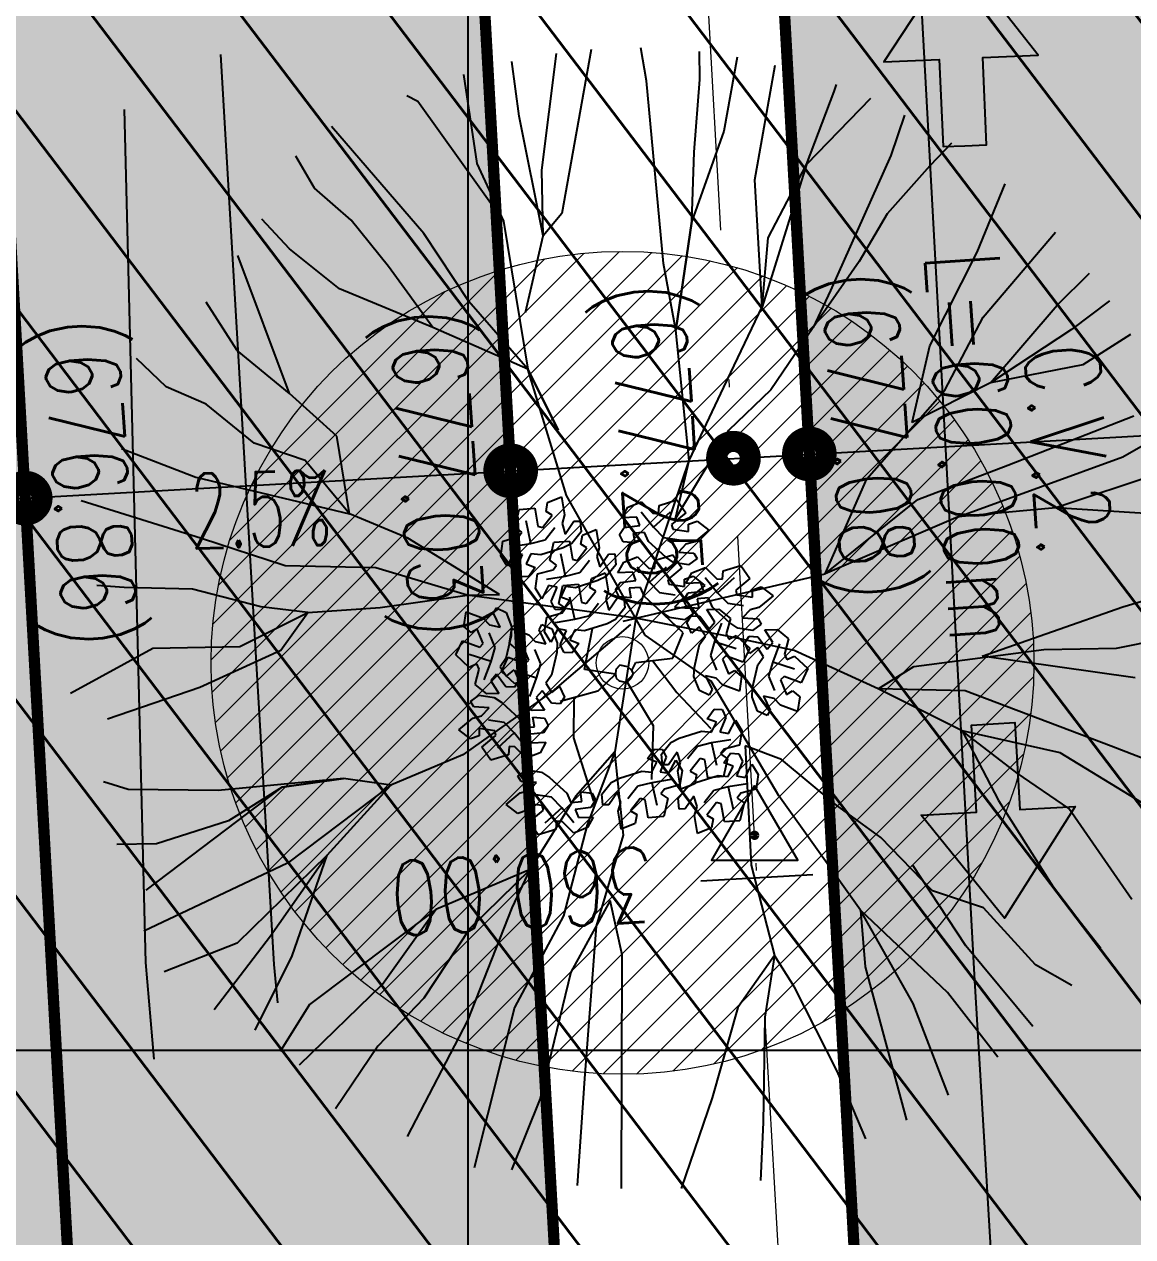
# Model space of a CAD drawing. Extents: x 352140 to 354978, y 6304672 to 6307963.
# Drawn here: x 352294.07 to 352308.89, y 6305697.5 to 6305713.71 of the extents above; entities that cross this region are included whole.
import ezdxf
from ezdxf.enums import TextEntityAlignment as Align

# ---------------------------------------------------------------- set-up
doc = ezdxf.new("R2010")
doc.units = 0
for name, pattern in [('CONTINUOS', [0]), ('DASHDOT', [1, 0.5, -0.25, 0, -0.25]), ('DASHDOTX2', [2, 1, -0.5, 0, -0.5]), ('DASHED', [19.05, 12.7, -6.35])]:
    doc.linetypes.add(name, pattern=pattern)
doc.layers.get('0').update_dxf_attribs({"linetype": 'CONTINUOUS'})
for name, color, linetype in [('00-S2_ALL AREA APORTANTES', 150, 'CONTINUOUS'), ('01_Dem Ext_Transl_niv.anillo', 130, 'CONTINUOUS'), ('02_Geo ext_Acotamiento', 7, 'CONTINUOUS'), ('03_Pav ext_Escurrimiento', 2, 'CONTINUOUS'), ('03_Pav ext_HCV', 34, 'CONTINUOUS'), ('03_Pav ext_Vereda HC', 42, 'CONTINUOUS'), ('03_Pav proy_Solera Tipo A', 1, 'CONTINUOUS'), ('03_S2_Pav ext_Borde vereda', 7, 'CONTINUOUS'), ('03_S3_Pav ext_Cota', 2, 'CONTINUOUS'), ('1-coordenadas', 8, 'CONTINUOUS'), ('3-TALUD', 252, 'DASHED'), ('C-ROAD-STAN', 11, 'CONTINUOUS'), ('Paisajismo', 253, 'CONTINUOUS'), ('Z-PLATANO ORIENTAL', 253, 'CONTINUOUS')]:
    doc.layers.add(name, color=color, linetype=linetype)
doc.layers.add('0_ASD_LINEA OFICIAL', color=253, linetype='DASHDOT', lineweight=20)
doc.layers.add('EJE PROYECTADO', color=7, linetype='DASHDOTX2', lineweight=15)
doc.layers.add('0_ASD_TOPOGRAFIA_ELEMENTOS', color=7, linetype='CONTINUOS', lineweight=5, true_color=0xbdbdbd)
doc.styles.add('JPG_2MM', font='simplex.shx', dxfattribs={"height": 1})
doc.styles.add('ROMANS', font='romans.shx', dxfattribs={"width": 0.75})
doc.linetypes.add('CERCO_LINE', pattern='A,0.5,-0.2,[" X ",Standard,S=0.1,R=0,X=-0.1,Y=-0.05],-0.25', length=0.95)

# ---------------------------------------------------------------- blocks, each defined once
blk = doc.blocks.new('COORDENADAS')
at = {"layer": '1-coordenadas'}
for p, q in [((120, -900.625), (120, -0.625)), ((20, -500.625), (1420, -500.625))]:
    blk.add_line(p, q, dxfattribs=at)
blk = doc.blocks.new('MANZA')
at = {"layer": 'Z-PLATANO ORIENTAL', "color": 9, "linetype": 'Continuous', "true_color": 0xbdbdbd}
for p, q in [((-1.077, 2.148), (-1.058, 2.27)), ((-1.058, 2.27), (-0.874, 2.347)), ((-0.874, 2.347), (-0.83, 2.107)), ((0.013, 2.223), (0.195, 2.299)), ((0.195, 2.299), (0.349, 2.15)), ((0.435, 2.254), (0.668, 2.33)), ((0.668, 2.33), (0.79, 2.159)), ((-1.489, 1.929), (-1.438, 2.169)), ((-1.438, 2.169), (-1.229, 2.189)), ((-1.229, 2.189), (-1.184, 1.949)), ((-0.994, 2.101), (-1.077, 2.148)), ((-0.83, 2.107), (-0.861, 1.989)), ((-0.063, 2.08), (0.013, 2.223)), ((0.193, 2.162), (0.361, 1.963)), ((0.349, 2.15), (0.426, 2.143)), ((0.361, 1.963), (0.584, 2.172)), ((0.426, 2.143), (0.435, 2.254)), ((0.435, 2.254), (0.435, 2.254)), ((0.79, 2.159), (0.604, 2.001)), ((-1.273, 1.719), (-1.343, 2.017)), ((-1.184, 1.949), (-1.121, 1.932)), ((-1.121, 1.932), (-0.994, 2.101)), ((-0.861, 1.989), (-0.817, 1.85)), ((-0.817, 1.85), (-0.703, 2.023)), ((-0.703, 2.023), (-0.621, 2.026)), ((-0.621, 2.026), (-0.605, 1.882)), ((-0.092, 1.855), (-0.029, 1.953)), ((0.136, 2.093), (-0.063, 2.08)), ((-0.029, 1.953), (0.178, 1.982)), ((-0.029, 1.953), (-0.029, 1.953)), ((0.178, 1.982), (0.136, 2.093)), ((0.361, 1.963), (0.5, 1.824)), ((0.604, 2.001), (0.621, 1.938)), ((0.83, 2.007), (0.945, 2.052)), ((0.831, 1.912), (0.83, 2.007)), ((0.945, 2.052), (1.104, 1.931)), ((-1.647, 1.743), (-1.441, 1.802)), ((-1.489, 1.929), (-1.489, 1.929)), ((-1.397, 1.866), (-1.489, 1.929)), ((-1.441, 1.802), (-1.397, 1.866)), ((-1.083, 1.77), (-0.956, 1.938)), ((-0.605, 1.882), (-0.728, 1.725)), ((-0.607, 1.717), (-0.587, 1.838)), ((-0.587, 1.838), (-0.404, 1.916)), ((-0.404, 1.916), (-0.36, 1.676)), ((-0.041, 1.76), (-0.092, 1.855)), ((0.241, 1.89), (0.092, 1.877)), ((0.092, 1.877), (0.115, 1.748)), ((0.298, 1.769), (0.241, 1.89)), ((0.5, 1.824), (0.709, 1.798)), ((0.621, 1.938), (0.831, 1.912)), ((1.104, 1.931), (0.919, 1.773)), ((-1.672, 1.547), (-1.647, 1.743)), ((-1.53, 1.674), (-1.273, 1.719)), ((-1.273, 1.719), (-1.083, 1.77)), ((-0.839, 1.666), (-1.136, 1.568)), ((-1.018, 1.498), (-0.968, 1.738)), ((-0.968, 1.738), (-0.759, 1.757)), ((-0.728, 1.725), (-0.839, 1.666)), ((-0.759, 1.757), (-0.714, 1.518)), ((-0.651, 1.501), (-0.524, 1.669)), ((-0.524, 1.669), (-0.607, 1.717)), ((-0.36, 1.676), (-0.391, 1.558)), ((0.115, 1.748), (-0.041, 1.76)), ((0.532, 1.561), (0.298, 1.769)), ((0.8, 1.741), (0.703, 1.633)), ((0.703, 1.633), (0.909, 1.621)), ((0.919, 1.773), (0.8, 1.741)), ((0.909, 1.621), (0.953, 1.551)), ((-1.587, 1.41), (-1.672, 1.547)), ((-1.498, 1.589), (-1.587, 1.41)), ((-1.381, 1.57), (-1.498, 1.589)), ((-1.46, 1.376), (-1.381, 1.57)), ((-1.27, 1.579), (-1.333, 1.444)), ((-1.136, 1.568), (-1.27, 1.579)), ((-1.018, 1.498), (-1.018, 1.498)), ((-0.926, 1.435), (-1.018, 1.498)), ((-0.803, 1.288), (-0.872, 1.585)), ((-0.714, 1.518), (-0.651, 1.501)), ((-0.613, 1.338), (-0.486, 1.507)), ((-0.391, 1.558), (-0.347, 1.419)), ((-0.347, 1.419), (-0.233, 1.591)), ((-0.233, 1.591), (-0.151, 1.595)), ((-0.151, 1.595), (-0.135, 1.451)), ((-0.104, 1.344), (-0.029, 1.487)), ((-0.029, 1.487), (0.154, 1.563)), ((0.154, 1.563), (0.308, 1.414)), ((0.385, 1.408), (0.394, 1.519)), ((0.394, 1.519), (0.627, 1.594)), ((0.394, 1.519), (0.394, 1.519)), ((0.638, 1.494), (0.532, 1.561)), ((0.627, 1.594), (0.749, 1.424)), ((0.836, 1.466), (0.638, 1.494)), ((0.953, 1.551), (0.836, 1.466)), ((1.305, 1.391), (1.538, 1.467)), ((1.538, 1.467), (1.66, 1.296)), ((-1.46, 1.376), (-1.46, 1.376)), ((-1.406, 1.273), (-1.46, 1.376)), ((-1.333, 1.444), (-1.21, 1.398)), ((-1.21, 1.398), (-1.298, 1.27)), ((-1.202, 1.116), (-1.177, 1.312)), ((-1.177, 1.312), (-0.971, 1.371)), ((-0.971, 1.371), (-0.926, 1.435)), ((-0.803, 1.288), (-0.613, 1.338)), ((-0.457, 1.264), (-0.273, 1.341)), ((-0.273, 1.341), (-0.229, 1.101)), ((-0.135, 1.451), (-0.258, 1.294)), ((0.095, 1.357), (-0.104, 1.344)), ((0.137, 1.246), (0.095, 1.357)), ((0.152, 1.426), (0.32, 1.227)), ((0.308, 1.414), (0.385, 1.408)), ((0.32, 1.227), (0.543, 1.436)), ((0.749, 1.424), (0.563, 1.265)), ((0.789, 1.271), (0.904, 1.316)), ((0.807, 1.217), (0.883, 1.359)), ((0.883, 1.359), (1.065, 1.435)), ((0.904, 1.316), (1.063, 1.195)), ((1.064, 1.299), (1.231, 1.099)), ((1.065, 1.435), (1.219, 1.286)), ((1.231, 1.099), (1.454, 1.308)), ((1.297, 1.28), (1.305, 1.391)), ((1.305, 1.391), (1.305, 1.391)), ((-1.298, 1.27), (-1.406, 1.273)), ((-1.028, 1.158), (-1.117, 0.979)), ((-1.059, 1.242), (-0.803, 1.288)), ((-0.911, 1.139), (-1.028, 1.158)), ((-0.99, 0.945), (-0.911, 1.139)), ((-0.888, 0.923), (-0.837, 1.163)), ((-0.8, 1.148), (-0.863, 1.012)), ((-0.837, 1.163), (-0.628, 1.183)), ((-0.666, 1.136), (-0.8, 1.148)), ((-0.369, 1.235), (-0.666, 1.136)), ((-0.628, 1.183), (-0.584, 0.943)), ((-0.476, 1.142), (-0.457, 1.264)), ((-0.394, 1.095), (-0.476, 1.142)), ((-0.258, 1.294), (-0.369, 1.235)), ((-0.133, 1.119), (-0.07, 1.217)), ((-0.07, 1.217), (0.137, 1.246)), ((-0.07, 1.217), (-0.07, 1.217)), ((0.2, 1.154), (0.051, 1.142)), ((0.051, 1.142), (0.073, 1.012)), ((0.257, 1.033), (0.2, 1.154)), ((0.32, 1.227), (0.458, 1.088)), ((0.563, 1.265), (0.58, 1.202)), ((0.58, 1.202), (0.79, 1.176)), ((0.79, 1.176), (0.789, 1.271)), ((1.006, 1.229), (0.807, 1.217)), ((1.063, 1.195), (0.877, 1.037)), ((1.049, 1.118), (1.006, 1.229)), ((1.219, 1.286), (1.297, 1.28)), ((1.66, 1.296), (1.475, 1.138)), ((1.475, 1.138), (1.492, 1.074)), ((1.701, 1.144), (1.816, 1.188)), ((1.701, 1.049), (1.701, 1.144)), ((1.816, 1.188), (1.975, 1.068)), ((-1.117, 0.979), (-1.202, 1.116)), ((-0.863, 1.012), (-0.74, 0.967)), ((-0.672, 0.713), (-0.742, 1.01)), ((-0.52, 0.926), (-0.394, 1.095)), ((-0.229, 1.101), (-0.261, 0.983)), ((-0.261, 0.983), (-0.216, 0.844)), ((-0.216, 0.844), (-0.102, 1.016)), ((-0.082, 1.024), (-0.133, 1.119)), ((-0.102, 1.016), (-0.02, 1.02)), ((0.073, 1.012), (-0.082, 1.024)), ((-0.02, 1.02), (-0.004, 0.876)), ((0.491, 0.825), (0.257, 1.033)), ((0.458, 1.088), (0.668, 1.062)), ((0.759, 1.005), (0.662, 0.898)), ((0.877, 1.037), (0.759, 1.005)), ((0.779, 0.992), (0.841, 1.09)), ((0.829, 0.897), (0.779, 0.992)), ((0.841, 1.09), (1.049, 1.118)), ((0.841, 1.09), (0.841, 1.09)), ((1.111, 1.027), (0.963, 1.014)), ((0.963, 1.014), (0.985, 0.884)), ((1.168, 0.905), (1.111, 1.027)), ((1.231, 1.099), (1.37, 0.96)), ((1.492, 1.074), (1.701, 1.049)), ((1.975, 1.068), (1.789, 0.91)), ((-1.759, 0.776), (-1.721, 0.849)), ((-1.721, 0.849), (-1.588, 0.791)), ((-0.99, 0.945), (-0.99, 0.945)), ((-0.936, 0.842), (-0.99, 0.945)), ((-0.828, 0.838), (-0.936, 0.842)), ((-0.796, 0.86), (-0.888, 0.923)), ((-0.888, 0.923), (-0.888, 0.923)), ((-0.84, 0.796), (-0.796, 0.86)), ((-0.74, 0.967), (-0.828, 0.838)), ((-0.584, 0.943), (-0.52, 0.926)), ((-0.482, 0.763), (-0.355, 0.932)), ((-0.004, 0.876), (-0.127, 0.719)), ((0.781, 0.557), (0.439, 0.871)), ((0.597, 0.758), (0.491, 0.825)), ((0.662, 0.898), (0.868, 0.885)), ((0.912, 0.815), (0.795, 0.73)), ((0.985, 0.884), (0.829, 0.897)), ((0.868, 0.885), (0.912, 0.815)), ((1.092, 0.874), (1.253, 0.879)), ((1.203, 0.707), (1.092, 0.874)), ((1.402, 0.697), (1.168, 0.905)), ((1.253, 0.879), (1.41, 0.759)), ((1.37, 0.96), (1.58, 0.935)), ((1.671, 0.878), (1.573, 0.77)), ((1.789, 0.91), (1.671, 0.878)), ((-2.15, 0.592), (-2.125, 0.79)), ((-2.125, 0.79), (-1.896, 0.709)), ((-1.896, 0.709), (-1.809, 0.622)), ((-1.667, 0.591), (-1.759, 0.776)), ((-1.588, 0.791), (-1.514, 0.605)), ((-1.071, 0.541), (-1.046, 0.737)), ((-1.046, 0.737), (-0.84, 0.796)), ((-0.929, 0.668), (-0.672, 0.713)), ((-0.672, 0.713), (-0.482, 0.763)), ((-0.238, 0.66), (-0.536, 0.561)), ((-0.127, 0.719), (-0.238, 0.66)), ((0.795, 0.73), (0.597, 0.758)), ((0.826, 0.694), (0.883, 0.786)), ((0.893, 0.554), (0.826, 0.694)), ((0.883, 0.786), (0.999, 0.781)), ((0.999, 0.781), (1.128, 0.615)), ((0.999, 0.781), (0.999, 0.781)), ((1.128, 0.615), (1.203, 0.707)), ((1.292, 0.693), (1.203, 0.448)), ((1.41, 0.759), (1.358, 0.552)), ((1.509, 0.631), (1.402, 0.697)), ((1.573, 0.77), (1.779, 0.758)), ((1.823, 0.688), (1.707, 0.602)), ((1.779, 0.758), (1.823, 0.688)), ((-2.054, 0.515), (-2.15, 0.592)), ((-1.972, 0.563), (-2.054, 0.515)), ((-1.889, 0.369), (-1.972, 0.563)), ((-1.73, 0.32), (-1.813, 0.515)), ((-1.809, 0.622), (-1.667, 0.591)), ((-1.537, 0.381), (-1.512, 0.579)), ((-1.514, 0.605), (-1.518, 0.48)), ((-1.512, 0.579), (-1.283, 0.497)), ((-1.283, 0.497), (-1.196, 0.41)), ((-1.146, 0.564), (-1.108, 0.637)), ((-1.054, 0.38), (-1.146, 0.564)), ((-1.108, 0.637), (-0.976, 0.579)), ((-0.986, 0.404), (-1.071, 0.541)), ((-0.897, 0.583), (-0.986, 0.404)), ((-0.976, 0.579), (-0.901, 0.394)), ((-0.78, 0.564), (-0.897, 0.583)), ((-0.859, 0.37), (-0.78, 0.564)), ((-0.669, 0.573), (-0.733, 0.438)), ((-0.536, 0.561), (-0.669, 0.573)), ((-0.528, 0.045), (-0.43, 0.596)), ((0.647, 0.216), (0.781, 0.557)), ((0.994, 0.638), (0.893, 0.554)), ((1.08, 0.515), (0.994, 0.638)), ((1.003, 0.405), (1.08, 0.515)), ((1.358, 0.552), (1.392, 0.481)), ((1.392, 0.481), (1.492, 0.53)), ((1.492, 0.53), (1.674, 0.366)), ((1.492, 0.53), (1.492, 0.53)), ((1.707, 0.602), (1.509, 0.631)), ((1.608, 0.433), (1.665, 0.524)), ((1.665, 0.524), (1.781, 0.519)), ((1.781, 0.519), (1.909, 0.354)), ((1.781, 0.519), (1.781, 0.519)), ((1.873, 0.612), (2.035, 0.618)), ((1.984, 0.446), (1.873, 0.612)), ((2.035, 0.618), (2.192, 0.498)), ((2.192, 0.498), (2.14, 0.29)), ((-2.253, 0.213), (-2.166, 0.404)), ((-2.166, 0.404), (-1.936, 0.322)), ((-1.936, 0.322), (-1.889, 0.369)), ((-1.518, 0.48), (-1.582, 0.173)), ((-1.442, 0.303), (-1.537, 0.381)), ((-1.359, 0.351), (-1.442, 0.303)), ((-1.277, 0.157), (-1.359, 0.351)), ((-1.196, 0.41), (-1.054, 0.38)), ((-0.901, 0.394), (-0.905, 0.268)), ((-0.805, 0.267), (-0.859, 0.37)), ((-0.859, 0.37), (-0.859, 0.37)), ((-0.733, 0.438), (-0.609, 0.392)), ((-0.609, 0.392), (-0.698, 0.264)), ((0.94, 0.099), (1.003, 0.405)), ((1.203, 0.448), (1.151, 0.258)), ((1.203, 0.448), (1.495, 0.359)), ((1.674, 0.366), (1.587, 0.175)), ((1.674, 0.292), (1.608, 0.433)), ((1.776, 0.376), (1.674, 0.292)), ((1.861, 0.253), (1.776, 0.376)), ((1.909, 0.354), (1.984, 0.446)), ((2.073, 0.431), (1.984, 0.186)), ((-2.071, 0.049), (-2.253, 0.213)), ((-1.781, 0.131), (-2.074, 0.219)), ((-1.781, 0.131), (-1.73, 0.32)), ((-1.582, 0.173), (-1.658, 0.063)), ((-1.64, 0.001), (-1.553, 0.192)), ((-1.553, 0.192), (-1.323, 0.111)), ((-1.117, 0.109), (-1.2, 0.303)), ((-0.905, 0.268), (-0.969, -0.038)), ((-0.698, 0.264), (-0.805, 0.267)), ((0.157, 0.15), (0.647, 0.216)), ((0.375, 0.179), (0.708, -0.243)), ((1.151, 0.258), (1.234, 0.064)), ((1.357, 0.256), (1.311, 0.21)), ((1.311, 0.21), (1.394, 0.016)), ((1.587, 0.175), (1.357, 0.256)), ((1.784, 0.144), (1.861, 0.253)), ((1.984, 0.186), (1.933, -0.004)), ((1.984, 0.186), (2.276, 0.098)), ((2.14, 0.29), (2.173, 0.22)), ((2.173, 0.22), (2.273, 0.268)), ((2.273, 0.268), (2.456, 0.104)), ((2.273, 0.268), (2.273, 0.268)), ((-1.97, 0.097), (-2.071, 0.049)), ((-2.071, 0.049), (-2.071, 0.049)), ((-1.989, -0.181), (-1.937, 0.027)), ((-1.937, 0.027), (-1.97, 0.097)), ((-1.87, -0.114), (-1.781, 0.131)), ((-1.658, 0.063), (-1.573, -0.059)), ((-1.458, -0.163), (-1.64, 0.001)), ((-1.573, -0.059), (-1.472, 0.025)), ((-1.472, 0.025), (-1.405, -0.116)), ((-1.168, -0.081), (-1.461, 0.007)), ((-1.323, 0.111), (-1.277, 0.157)), ((-1.168, -0.081), (-1.117, 0.109)), ((-0.116, -0.012), (-0.528, 0.045)), ((-0.111, 0.052), (-0.116, -0.012)), ((-0.057, 0.111), (-0.111, 0.052)), ((0.047, 0.091), (-0.057, 0.111)), ((0.105, 0.041), (0.047, 0.091)), ((0.091, -0.064), (0.127, 0.003)), ((0.105, 0.04), (0.157, 0.15)), ((0.127, 0.003), (0.105, 0.041)), ((0.935, -0.027), (0.94, 0.099)), ((1.394, 0.016), (1.476, 0.063)), ((1.476, 0.063), (1.572, -0.014)), ((1.721, -0.163), (1.784, 0.144)), ((2.456, 0.104), (2.369, -0.087)), ((-1.706, -0.037), (-1.781, -0.129)), ((-1.781, -0.129), (-1.671, -0.295)), ((-1.578, -0.203), (-1.706, -0.037)), ((-1.405, -0.116), (-1.462, -0.208)), ((-1.357, -0.115), (-1.458, -0.163)), ((-1.324, -0.185), (-1.357, -0.115)), ((-1.257, -0.326), (-1.168, -0.081)), ((-0.969, -0.038), (-1.045, -0.148)), ((-1.045, -0.148), (-0.96, -0.271)), ((-0.116, -0.012), (-0.345, -0.243)), ((-0.116, -0.012), (-0.105, -0.066)), ((-0.105, -0.066), (-0.065, -0.099)), ((-0.065, -0.099), (0.019, -0.115)), ((0.019, -0.115), (0.044, -0.117)), ((0.044, -0.117), (0.091, -0.064)), ((0.044, -0.117), (0.402, -0.689)), ((1.01, -0.212), (0.935, -0.027)), ((1.088, -0.013), (1.18, -0.197)), ((1.23, -0.043), (1.088, -0.013)), ((1.317, -0.13), (1.23, -0.043)), ((1.547, -0.212), (1.317, -0.13)), ((1.572, -0.014), (1.547, -0.212)), ((1.933, -0.004), (2.015, -0.198)), ((2.139, -0.006), (2.092, -0.052)), ((2.092, -0.052), (2.175, -0.246)), ((2.369, -0.087), (2.139, -0.006)), ((-2.047, -0.407), (-1.931, -0.321)), ((-1.832, -0.301), (-1.989, -0.181)), ((-1.931, -0.321), (-1.733, -0.35)), ((-1.671, -0.295), (-1.832, -0.301)), ((-1.578, -0.203), (-1.578, -0.203)), ((-1.462, -0.208), (-1.578, -0.203)), ((-1.458, -0.163), (-1.458, -0.163)), ((-1.376, -0.393), (-1.324, -0.185)), ((-1.093, -0.249), (-1.168, -0.341)), ((-0.965, -0.414), (-1.093, -0.249)), ((-0.96, -0.271), (-0.859, -0.187)), ((-0.859, -0.187), (-0.792, -0.328)), ((-0.345, -0.243), (-0.847, -0.388)), ((0.708, -0.243), (1.173, -0.715)), ((1.142, -0.271), (1.01, -0.212)), ((1.18, -0.197), (1.142, -0.271)), ((1.717, -0.289), (1.721, -0.163)), ((1.791, -0.474), (1.717, -0.289)), ((1.87, -0.275), (1.962, -0.459)), ((2.012, -0.305), (1.87, -0.275)), ((2.098, -0.392), (2.012, -0.305)), ((2.175, -0.246), (2.257, -0.198)), ((2.257, -0.198), (2.353, -0.276)), ((2.353, -0.276), (2.328, -0.473)), ((-2.003, -0.477), (-2.047, -0.407)), ((-1.797, -0.489), (-2.003, -0.477)), ((-1.733, -0.35), (-1.626, -0.416)), ((-1.626, -0.416), (-1.392, -0.624)), ((-1.219, -0.513), (-1.376, -0.393)), ((-1.168, -0.341), (-1.058, -0.507)), ((-0.965, -0.414), (-0.965, -0.414)), ((-0.849, -0.419), (-0.965, -0.414)), ((-0.792, -0.328), (-0.849, -0.419)), ((-0.666, -0.336), (-0.663, -0.873)), ((1.121, -0.587), (1.21, -0.459)), ((1.21, -0.459), (1.318, -0.463)), ((1.318, -0.463), (1.371, -0.566)), ((1.923, -0.532), (1.791, -0.474)), ((1.962, -0.459), (1.923, -0.532)), ((2.328, -0.473), (2.098, -0.392)), ((-2.199, -0.787), (-2.013, -0.628)), ((-2.013, -0.628), (-1.895, -0.597)), ((-1.895, -0.597), (-1.797, -0.489)), ((-1.392, -0.624), (-1.335, -0.745)), ((-1.058, -0.507), (-1.219, -0.513)), ((-1.209, -0.603), (-1.053, -0.616)), ((-1.187, -0.733), (-1.209, -0.603)), ((-1.053, -0.616), (-1.003, -0.711)), ((1.245, -0.633), (1.121, -0.587)), ((1.181, -0.768), (1.245, -0.633)), ((1.371, -0.566), (1.292, -0.76)), ((1.371, -0.566), (1.371, -0.566)), ((1.409, -0.779), (1.498, -0.6)), ((1.498, -0.6), (1.584, -0.737)), ((-2.04, -0.907), (-2.199, -0.787)), ((-1.925, -0.768), (-1.925, -0.863)), ((-1.716, -0.793), (-1.925, -0.768)), ((-1.594, -0.679), (-1.804, -0.654)), ((-1.699, -0.856), (-1.716, -0.793)), ((-1.455, -0.818), (-1.594, -0.679)), ((-1.335, -0.745), (-1.187, -0.733)), ((-1.065, -0.809), (-1.273, -0.837)), ((-1.003, -0.711), (-1.065, -0.809)), ((-1.065, -0.809), (-1.065, -0.809)), ((0.402, -0.689), (0.39, -1.41)), ((0.751, -0.855), (1.048, -0.757)), ((1.048, -0.757), (1.181, -0.768)), ((1.292, -0.76), (1.409, -0.779)), ((1.584, -0.737), (1.558, -0.932)), ((-1.925, -0.863), (-2.04, -0.907)), ((-1.884, -1.015), (-1.699, -0.856)), ((-1.455, -0.818), (-1.678, -1.027)), ((-1.288, -1.018), (-1.455, -0.818)), ((-1.273, -0.837), (-1.23, -0.948)), ((-1.23, -0.948), (-1.031, -0.936)), ((-1.031, -0.936), (-1.107, -1.078)), ((-0.663, -0.873), (-0.381, -1.712)), ((0.516, -1.071), (0.64, -0.914)), ((0.64, -0.914), (0.751, -0.855)), ((0.995, -0.959), (0.868, -1.128)), ((1.185, -0.908), (0.995, -0.959)), ((1.441, -0.863), (1.185, -0.908)), ((1.185, -0.908), (1.254, -1.206)), ((1.558, -0.932), (1.352, -0.991)), ((-1.762, -1.186), (-1.884, -1.015)), ((-1.529, -1.11), (-1.762, -1.186)), ((-1.521, -0.999), (-1.529, -1.11)), ((-1.529, -1.11), (-1.529, -1.11)), ((-1.443, -1.005), (-1.521, -0.999)), ((-1.289, -1.154), (-1.443, -1.005)), ((-1.107, -1.078), (-1.289, -1.154)), ((0.332, -1.133), (0.421, -1.005)), ((0.456, -1.179), (0.332, -1.133)), ((0.421, -1.005), (0.529, -1.009)), ((0.582, -1.112), (0.503, -1.306)), ((0.532, -1.215), (0.516, -1.071)), ((0.529, -1.009), (0.582, -1.112)), ((0.582, -1.112), (0.582, -1.112)), ((0.728, -1.04), (0.615, -1.212)), ((0.773, -1.178), (0.728, -1.04)), ((1.033, -1.121), (0.906, -1.29)), ((1.096, -1.138), (1.033, -1.121)), ((1.352, -0.991), (1.308, -1.055)), ((1.308, -1.055), (1.4, -1.118)), ((1.4, -1.118), (1.349, -1.358)), ((1.353, -1.173), (1.441, -1.044)), ((1.4, -1.118), (1.4, -1.118)), ((1.441, -1.044), (1.549, -1.048)), ((1.549, -1.048), (1.603, -1.151)), ((0.392, -1.314), (0.456, -1.179)), ((0.615, -1.212), (0.532, -1.215)), ((0.62, -1.325), (0.709, -1.146)), ((0.709, -1.146), (0.795, -1.283)), ((0.741, -1.296), (0.773, -1.178)), ((0.785, -1.536), (0.741, -1.296)), ((0.795, -1.283), (0.769, -1.478)), ((0.906, -1.29), (0.988, -1.337)), ((1.14, -1.378), (1.096, -1.138)), ((1.476, -1.218), (1.353, -1.173)), ((1.413, -1.354), (1.476, -1.218)), ((1.603, -1.151), (1.524, -1.345)), ((1.603, -1.151), (1.603, -1.151)), ((1.641, -1.364), (1.729, -1.185)), ((1.729, -1.185), (1.815, -1.322)), ((-1.397, -1.396), (-1.281, -1.31)), ((-1.353, -1.466), (-1.397, -1.396)), ((-1.281, -1.31), (-1.083, -1.339)), ((-1.083, -1.339), (-0.976, -1.405)), ((-0.976, -1.405), (-0.742, -1.613)), ((-0.149, -1.46), (-0.038, -1.401)), ((-0.038, -1.401), (0.259, -1.303)), ((0.395, -1.454), (0.206, -1.505)), ((0.259, -1.303), (0.392, -1.314)), ((0.652, -1.409), (0.395, -1.454)), ((0.395, -1.454), (0.465, -1.752)), ((0.503, -1.306), (0.62, -1.325)), ((0.871, -1.5), (0.982, -1.441)), ((0.988, -1.337), (0.969, -1.459)), ((0.982, -1.441), (1.279, -1.342)), ((1.349, -1.358), (1.14, -1.378)), ((1.279, -1.342), (1.413, -1.354)), ((1.672, -1.448), (1.416, -1.494)), ((1.524, -1.345), (1.641, -1.364)), ((1.815, -1.322), (1.79, -1.518)), ((-1.549, -1.776), (-1.363, -1.618)), ((-1.363, -1.618), (-1.245, -1.586)), ((-1.147, -1.478), (-1.353, -1.466)), ((-1.245, -1.586), (-1.147, -1.478)), ((-0.742, -1.613), (-0.685, -1.735)), ((-0.559, -1.592), (-0.403, -1.605)), ((-0.537, -1.722), (-0.559, -1.592)), ((-0.403, -1.605), (-0.353, -1.7)), ((-0.273, -1.618), (-0.149, -1.46)), ((-0.257, -1.761), (-0.273, -1.618)), ((-0.061, -1.586), (-0.174, -1.758)), ((-0.016, -1.724), (-0.061, -1.586)), ((0.206, -1.505), (0.079, -1.674)), ((0.563, -1.537), (0.519, -1.601)), ((0.519, -1.601), (0.611, -1.664)), ((0.769, -1.478), (0.563, -1.537)), ((0.748, -1.657), (0.871, -1.5)), ((0.969, -1.459), (0.785, -1.536)), ((1.226, -1.544), (1.099, -1.713)), ((1.416, -1.494), (1.226, -1.544)), ((1.416, -1.494), (1.485, -1.791)), ((1.584, -1.577), (1.539, -1.641)), ((1.79, -1.518), (1.584, -1.577)), ((-1.39, -1.896), (-1.549, -1.776)), ((-1.275, -1.757), (-1.275, -1.852)), ((-1.066, -1.782), (-1.275, -1.757)), ((-0.944, -1.668), (-1.153, -1.643)), ((-1.049, -1.846), (-1.066, -1.782)), ((-0.805, -1.807), (-0.944, -1.668)), ((-0.685, -1.735), (-0.537, -1.722)), ((-0.353, -1.7), (-0.415, -1.798)), ((-0.174, -1.758), (-0.257, -1.761)), ((-0.048, -1.842), (-0.016, -1.724)), ((0.243, -1.667), (0.117, -1.836)), ((0.307, -1.684), (0.243, -1.667)), ((0.351, -1.924), (0.307, -1.684)), ((0.611, -1.664), (0.56, -1.904)), ((0.611, -1.664), (0.611, -1.664)), ((0.763, -1.8), (0.748, -1.657)), ((0.96, -1.625), (0.846, -1.797)), ((1.004, -1.764), (0.96, -1.625)), ((0.973, -1.882), (1.004, -1.764)), ((1.264, -1.707), (1.137, -1.875)), ((1.327, -1.724), (1.264, -1.707)), ((1.372, -1.963), (1.327, -1.724)), ((1.539, -1.641), (1.631, -1.704)), ((1.631, -1.704), (1.58, -1.943)), ((1.631, -1.704), (1.631, -1.704)), ((-1.275, -1.852), (-1.39, -1.896)), ((-1.234, -2.004), (-1.049, -1.846)), ((-0.805, -1.807), (-1.028, -2.016)), ((-0.638, -2.007), (-0.805, -1.807)), ((-0.415, -1.798), (-0.623, -1.827)), ((-0.623, -1.827), (-0.58, -1.937)), ((-0.58, -1.937), (-0.381, -1.925)), ((-0.381, -1.925), (-0.457, -2.067)), ((-0.415, -1.798), (-0.415, -1.798)), ((-0.004, -2.082), (-0.048, -1.842)), ((0.117, -1.836), (0.199, -1.883)), ((0.199, -1.883), (0.18, -2.005)), ((0.56, -1.904), (0.351, -1.924)), ((0.846, -1.797), (0.763, -1.8)), ((1.017, -2.122), (0.973, -1.882)), ((1.137, -1.875), (1.22, -1.923)), ((1.22, -1.923), (1.2, -2.044)), ((1.58, -1.943), (1.372, -1.963)), ((-1.112, -2.175), (-1.234, -2.004)), ((-0.879, -2.099), (-1.112, -2.175)), ((-0.871, -1.988), (-0.879, -2.099)), ((-0.879, -2.099), (-0.879, -2.099)), ((-0.793, -1.994), (-0.871, -1.988)), ((-0.639, -2.143), (-0.793, -1.994)), ((-0.457, -2.067), (-0.639, -2.143)), ((0.18, -2.005), (-0.004, -2.082)), ((1.2, -2.044), (1.017, -2.122))]:
    blk.add_line(p, q, dxfattribs=at)
blk = doc.blocks.new('AeccTickTriangle')
at = {"color": 0, "linetype": 'ByBlock', "lineweight": -2}
blk.add_lwpolyline([(0, 0.667), (-0.577, -0.333), (0.577, -0.333)], close=True, dxfattribs=at)
at = {"color": 0, "linetype": 'ByBlock', "lineweight": -2, "const_width": 0.0625}
blk.add_lwpolyline([(-0.031, 0, 1), (0.031, 0, 1)], format="xyb", close=True, dxfattribs=at)
blk = doc.blocks.new('*U962')
at = {"layer": 'EJE PROYECTADO', "color": 7, "linetype": 'DASHDOTX2', "lineweight": 15, "ltscale": 4}
for p, q in [((352303.831, 6305702.871), (352301.208, 6305749.732)), ((352304.668, 6305688.323), (352303.831, 6305702.871))]:
    blk.add_line(p, q, dxfattribs=at)
at = {"layer": 'C-ROAD-STAN', "color": 11, "linetype": 'Continuous', "lineweight": -3}
blk.add_blockref('AeccTickTriangle', (352303.831, 6305702.871), dxfattribs=at)
blk = doc.blocks.new('sta_tic')
blk.add_line((0, -1.5), (0, 1.5))
blk = doc.blocks.new('A$C27410629')
at = {"layer": '0_ASD_LINEA OFICIAL', "ltscale": 8, "const_width": 0.5}
blk.add_lwpolyline([(111.349, 941.81), (111.349, 941.81), (187.318, 947.004), (258.378, 982.07), (250.62, 989.479)], dxfattribs=at)
blk = doc.blocks.new('1.0 - LO RECABARREN LOTEO PARQUE - VEGETACION EXISTENTE ETAPA MUNICIPAL__2024')
at = {"layer": 'Paisajismo'}
for p, q in [((352302.387, 6305712.955), (352302.312, 6305713.396)), ((352300.987, 6305711.761), (352301.184, 6305713.322)), ((352301.648, 6305713.373), (352301.253, 6305711.182)), ((352303.1, 6305712.973), (352303.093, 6305713.348)), ((352303.6, 6305713.274), (352303.421, 6305712.282)), ((352300.682, 6305712.485), (352300.584, 6305713.214)), ((352303.834, 6305711.632), (352304.104, 6305713.165)), ((352299.938, 6305713.04), (352300.119, 6305711.851)), ((352302.615, 6305710.515), (352302.387, 6305712.955)), ((352303.022, 6305712.003), (352303.1, 6305712.973)), ((352304.895, 6305712.813), (352304.925, 6305712.908)), ((352299.329, 6305712.679), (352299.182, 6305712.755)), ((352304.526, 6305711.837), (352304.895, 6305712.813)), ((352300.473, 6305711.082), (352299.329, 6305712.679)), ((352305.382, 6305712.72), (352304.526, 6305711.837)), ((352301.004, 6305710.886), (352300.682, 6305712.485)), ((352305.835, 6305712.496), (352305.651, 6305711.959)), ((352299.41, 6305710.917), (352298.173, 6305712.347)), ((352303.421, 6305712.282), (352302.991, 6305711.081)), ((352306.463, 6305712.121), (352306.173, 6305711.82)), ((352297.946, 6305711.519), (352297.696, 6305711.95)), ((352302.991, 6305711.081), (352303.022, 6305712.003)), ((352305.651, 6305711.959), (352304.847, 6305710.155)), ((352300.119, 6305711.851), (352300.473, 6305711.082)), ((352304.526, 6305711.837), (352303.933, 6305709.936)), ((352304.012, 6305710.858), (352304.526, 6305711.837)), ((352306.173, 6305711.82), (352305.604, 6305711.179)), ((352301.004, 6305710.886), (352300.987, 6305711.761)), ((352303.933, 6305709.936), (352303.834, 6305711.632)), ((352298.439, 6305711.092), (352297.946, 6305711.519)), ((352306.806, 6305710.667), (352307.181, 6305711.579)), ((352301.253, 6305711.182), (352301.004, 6305710.886)), ((352305.604, 6305711.179), (352305.229, 6305710.542)), ((352297.615, 6305710.712), (352297.243, 6305711.107)), ((352298.935, 6305710.472), (352298.439, 6305711.092)), ((352300.473, 6305711.082), (352300.801, 6305709.102)), ((352302.776, 6305709.623), (352302.991, 6305711.081)), ((352302.991, 6305711.081), (352302.776, 6305709.623)), ((352300.009, 6305710.007), (352299.41, 6305710.917)), ((352300.768, 6305709.859), (352301.004, 6305710.886)), ((352303.933, 6305709.936), (352304.012, 6305710.858)), ((352306.889, 6305709.798), (352307.854, 6305710.932)), ((352298.282, 6305710.177), (352297.615, 6305710.712)), ((352306.174, 6305709.414), (352306.806, 6305710.667)), ((352297.615, 6305708.778), (352296.921, 6305710.619)), ((352299.531, 6305709.659), (352298.935, 6305710.472)), ((352302.776, 6305709.623), (352302.615, 6305710.515)), ((352305.229, 6305710.542), (352304.616, 6305709.658)), ((352307.877, 6305709.957), (352308.309, 6305710.387)), ((352299.531, 6305709.659), (352298.282, 6305710.177)), ((352304.847, 6305710.155), (352304.616, 6305709.658)), ((352296.912, 6305709.349), (352296.498, 6305709.998)), ((352300.801, 6305709.102), (352300.009, 6305710.007)), ((352308.576, 6305710.014), (352308.066, 6305709.632)), ((352303.42, 6305708.86), (352303.933, 6305709.936)), ((352306.985, 6305708.918), (352307.877, 6305709.957)), ((352300.801, 6305709.102), (352299.531, 6305709.659)), ((352304.616, 6305709.658), (352304.05, 6305708.824)), ((352306.375, 6305708.819), (352306.889, 6305709.798)), ((352302.954, 6305707.882), (352302.776, 6305709.623)), ((352308.066, 6305709.632), (352306.985, 6305708.918)), ((352308.856, 6305709.563), (352308.221, 6305709.161)), ((352297.615, 6305708.778), (352296.912, 6305709.349)), ((352305.938, 6305708.388), (352306.174, 6305709.414)), ((352295.962, 6305708.865), (352295.568, 6305709.245)), ((352301.203, 6305708.285), (352300.801, 6305709.102)), ((352300.801, 6305709.102), (352301.203, 6305708.285)), ((352301.317, 6305707.415), (352300.801, 6305709.102)), ((352308.221, 6305709.161), (352306.985, 6305708.918)), ((352296.499, 6305708.633), (352295.962, 6305708.865)), ((352302.954, 6305707.882), (352303.42, 6305708.86)), ((352306.985, 6305708.918), (352305.938, 6305708.388)), ((352298.246, 6305708.206), (352297.615, 6305708.778)), ((352304.05, 6305708.824), (352303.48, 6305708.28)), ((352305.332, 6305707.636), (352306.375, 6305708.819)), ((352297.139, 6305708.112), (352296.499, 6305708.633)), ((352307.217, 6305707.817), (352308.9, 6305708.479)), ((352298.416, 6305707.167), (352298.246, 6305708.206)), ((352303.48, 6305708.28), (352302.775, 6305707.104)), ((352308.755, 6305707.93), (352309.428, 6305708.316)), ((352295.368, 6305708.042), (352296.36, 6305707.659)), ((352297.821, 6305707.882), (352297.139, 6305708.112)), ((352298.416, 6305707.167), (352297.821, 6305707.882)), ((352302.241, 6305705.772), (352302.954, 6305707.882)), ((352302.775, 6305707.104), (352302.954, 6305707.882)), ((352306.552, 6305707.126), (352308.755, 6305707.93)), ((352306.015, 6305707.359), (352307.217, 6305707.817)), ((352309.253, 6305707.71), (352307.858, 6305707.248)), ((352296.36, 6305707.659), (352298.416, 6305707.167)), ((352304.775, 6305706.366), (352305.332, 6305707.636)), ((352302.369, 6305705.545), (352301.317, 6305707.415)), ((352296.437, 6305706.838), (352294.829, 6305707.341)), ((352304.775, 6305706.366), (352306.015, 6305707.359)), ((352307.858, 6305707.248), (352306.552, 6305707.126)), ((352307.858, 6305707.248), (352306.552, 6305707.126)), ((352309.743, 6305707.128), (352307.858, 6305707.248)), ((352298.416, 6305707.167), (352298.416, 6305707.167)), ((352299.197, 6305706.842), (352298.416, 6305707.167)), ((352306.552, 6305707.126), (352304.775, 6305706.366)), ((352297.557, 6305706.472), (352296.437, 6305706.838)), ((352300.422, 6305706.09), (352299.197, 6305706.842)), ((352298.768, 6305706.446), (352297.557, 6305706.472)), ((352299.986, 6305706.082), (352298.768, 6305706.446)), ((352302.075, 6305705.733), (352304.775, 6305706.366)), ((352308.756, 6305705.923), (352309.85, 6305706.251)), ((352295.403, 6305706.182), (352295.038, 6305706.211)), ((352296.315, 6305706.162), (352295.403, 6305706.182)), ((352297.231, 6305705.924), (352296.315, 6305706.162)), ((352299.986, 6305706.082), (352300.422, 6305706.09)), ((352298.827, 6305705.914), (352299.986, 6305706.082)), ((352302.241, 6305705.772), (352299.986, 6305706.082)), ((352296.948, 6305705.394), (352297.86, 6305705.848)), ((352297.86, 6305705.848), (352297.231, 6305705.924)), ((352297.498, 6305705.345), (352297.86, 6305705.848)), ((352297.86, 6305705.848), (352298.827, 6305705.914)), ((352302.241, 6305705.772), (352301.963, 6305703.987)), ((352303.532, 6305705.519), (352302.241, 6305705.772)), ((352306.872, 6305705.267), (352308.756, 6305705.923)), ((352302.173, 6305705.687), (352301.124, 6305704.795)), ((352303.252, 6305704.932), (352302.369, 6305705.545)), ((352304.358, 6305705.34), (352303.532, 6305705.519)), ((352308.668, 6305705.373), (352309.729, 6305705.587)), ((352294.684, 6305704.77), (352295.786, 6305705.372)), ((352295.786, 6305705.372), (352296.948, 6305705.394)), ((352296.413, 6305704.85), (352297.498, 6305705.345)), ((352305.482, 6305704.829), (352304.358, 6305705.34)), ((352305.96, 6305705.128), (352307.7, 6305705.355)), ((352307.7, 6305705.355), (352308.668, 6305705.373)), ((352305.482, 6305704.829), (352305.96, 6305705.128)), ((352308.92, 6305704.977), (352306.872, 6305705.267)), ((352295.181, 6305704.426), (352296.413, 6305704.85)), ((352301.124, 6305704.795), (352299.929, 6305703.948)), ((352304.153, 6305703.398), (352303.252, 6305704.932)), ((352306.606, 6305704.268), (352305.482, 6305704.829)), ((352306.645, 6305704.802), (352305.482, 6305704.829)), ((352308.596, 6305704.064), (352306.645, 6305704.802)), ((352307.918, 6305703.973), (352306.606, 6305704.268)), ((352306.606, 6305704.268), (352307.091, 6305703.337)), ((352307.343, 6305703.701), (352306.606, 6305704.268)), ((352301.963, 6305703.987), (352301.441, 6305703.395)), ((352301.963, 6305703.987), (352301.594, 6305703.011)), ((352301.963, 6305703.987), (352301.963, 6305703.987)), ((352302.08, 6305702.874), (352301.963, 6305703.987)), ((352303.704, 6305704.068), (352303.783, 6305702.47)), ((352304.192, 6305703.884), (352303.704, 6305704.068)), ((352309.572, 6305703.681), (352308.596, 6305704.064)), ((352299.929, 6305703.948), (352298.969, 6305703.543)), ((352304.93, 6305703.268), (352304.192, 6305703.884)), ((352309.375, 6305703.083), (352307.918, 6305703.973)), ((352308.03, 6305703.229), (352307.343, 6305703.701)), ((352295.454, 6305703.482), (352295.124, 6305703.585)), ((352295.698, 6305702.136), (352297.516, 6305703.515)), ((352298.337, 6305703.628), (352296.658, 6305703.468)), ((352297.516, 6305703.515), (352296.798, 6305703.066)), ((352297.516, 6305703.515), (352298.337, 6305703.628)), ((352298.337, 6305703.628), (352297.516, 6305703.515)), ((352298.969, 6305703.543), (352297.584, 6305702.499)), ((352298.115, 6305702.606), (352298.969, 6305703.543)), ((352298.969, 6305703.543), (352298.337, 6305703.628)), ((352296.658, 6305703.468), (352295.454, 6305703.482)), ((352301.441, 6305703.395), (352300.83, 6305702.415)), ((352305.247, 6305701.868), (352304.153, 6305703.398)), ((352307.091, 6305703.337), (352307.843, 6305702.147)), ((352305.519, 6305702.842), (352304.93, 6305703.268)), ((352308.874, 6305702.014), (352308.03, 6305703.229)), ((352296.798, 6305703.066), (352295.836, 6305702.757)), ((352301.594, 6305703.011), (352301.278, 6305701.793)), ((352301.716, 6305701.656), (352302.08, 6305702.874)), ((352295.836, 6305702.757), (352295.303, 6305702.747)), ((352306.211, 6305702.129), (352305.519, 6305702.842)), ((352298.115, 6305702.606), (352296.915, 6305701.429)), ((352297.36, 6305701.525), (352298.115, 6305702.606)), ((352297.648, 6305701.261), (352298.115, 6305702.606)), ((352297.584, 6305702.499), (352295.664, 6305701.59)), ((352300.83, 6305702.415), (352299.569, 6305701.881)), ((352300.83, 6305702.415), (352300.022, 6305701.624)), ((352300.59, 6305701.9), (352300.83, 6305702.415)), ((352303.783, 6305702.47), (352304.096, 6305701.265)), ((352306.653, 6305701.394), (352305.94, 6305702.476)), ((352306.893, 6305701.899), (352306.211, 6305702.129)), ((352307.843, 6305702.147), (352308.461, 6305701.364)), ((352299.569, 6305701.881), (352297.879, 6305700.608)), ((352298.858, 6305700.882), (352299.569, 6305701.881)), ((352299.998, 6305700.393), (352300.59, 6305701.9)), ((352301.901, 6305701.998), (352301.372, 6305701.039)), ((352302.06, 6305701.271), (352301.901, 6305701.998)), ((352307.586, 6305701.137), (352306.893, 6305701.899)), ((352301.278, 6305701.793), (352300.623, 6305700.569)), ((352306.41, 6305700.769), (352305.247, 6305701.868)), ((352305.247, 6305701.868), (352305.309, 6305701.114)), ((352305.949, 6305700.621), (352305.247, 6305701.868)), ((352300.022, 6305701.624), (352299.41, 6305700.692)), ((352301.561, 6305699.618), (352301.716, 6305701.656)), ((352296.915, 6305701.429), (352295.938, 6305701.046)), ((352296.604, 6305700.542), (352297.36, 6305701.525)), ((352307.549, 6305700.316), (352306.653, 6305701.394)), ((352297.156, 6305700.266), (352297.648, 6305701.261)), ((352302.051, 6305698.151), (352302.06, 6305701.271)), ((352304.096, 6305701.265), (352303.605, 6305700.57)), ((352304.096, 6305701.265), (352303.967, 6305700.439)), ((352304.366, 6305700.84), (352304.096, 6305701.265)), ((352305.309, 6305701.114), (352305.863, 6305699.064)), ((352308.073, 6305700.862), (352307.586, 6305701.137)), ((352301.372, 6305701.039), (352300.966, 6305699.353)), ((352297.748, 6305699.803), (352298.858, 6305700.882)), ((352304.934, 6305699.72), (352304.366, 6305700.84)), ((352307.083, 6305699.906), (352306.41, 6305700.769)), ((352297.879, 6305700.608), (352297.49, 6305699.981)), ((352299.41, 6305700.692), (352298.792, 6305700.05)), ((352306.423, 6305699.398), (352305.949, 6305700.621)), ((352300.623, 6305700.569), (352300.082, 6305698.427)), ((352303.605, 6305700.57), (352303.264, 6305699.36)), ((352303.967, 6305700.439), (352303.945, 6305699.033)), ((352299.189, 6305698.845), (352299.998, 6305700.393)), ((352298.792, 6305700.05), (352298.227, 6305699.216)), ((352301.462, 6305698.189), (352301.561, 6305699.618)), ((352305.316, 6305698.815), (352304.934, 6305699.72)), ((352300.966, 6305699.353), (352300.583, 6305698.397)), ((352303.264, 6305699.36), (352302.849, 6305698.148)), ((352303.945, 6305699.033), (352303.911, 6305698.257))]:
    blk.add_line(p, q, dxfattribs=at)

msp = doc.modelspace()

# ---------------------------------------------------------------- hatches: boundary and pattern name
at = {"layer": '00-S2_ALL AREA APORTANTES', "linetype": 'DASHED', "lineweight": 40, "ltscale": 0.25}
h = msp.add_hatch(dxfattribs=at)
h.set_pattern_fill('ANSI31', color=150, scale=0.5, angle=82.24516605)
h.paths.add_polyline_path([(352312.987, 6305745.07), (352301.505, 6305744.423), (352303.549, 6305707.907), (352315.031, 6305708.55)])
h = msp.add_hatch(dxfattribs=at)
h.set_pattern_fill('ANSI31', color=40, scale=0.5, angle=82.24516605)
h.paths.add_polyline_path([(352301.505, 6305744.423), (352290.026, 6305743.776), (352292.083, 6305707.266), (352303.549, 6305707.907)])
h = msp.add_hatch(dxfattribs=at)
h.set_pattern_fill('ANSI31', color=82, scale=0.5, angle=82.24516605)
h.paths.add_polyline_path([(352316.342, 6305681.538, 0.017004), (352316.148, 6305688.998), (352315.312, 6305703.523), (352315.031, 6305708.55), (352303.549, 6305707.907), (352303.831, 6305702.871), (352304.668, 6305688.323, -0.017073), (352304.842, 6305681.588, 0.0153), (352305.159, 6305669.466), (352316.641, 6305670.117, -0.015277)])
at = {"layer": '00-S2_ALL AREA APORTANTES', "linetype": 'DASHED', "lineweight": 40, "ltscale": 0.25, "transparency": 33554687}
h = msp.add_hatch(dxfattribs=at)
h.set_pattern_fill('ANSI31', color=150, scale=0.5, angle=82.24516605)
h.paths.add_polyline_path([(352304.842, 6305681.588, 0.017073), (352304.668, 6305688.323), (352303.831, 6305702.871), (352303.549, 6305707.907), (352292.083, 6305707.266), (352293.185, 6305687.704, -0.015171), (352293.342, 6305681.639, 0.007276), (352293.404, 6305675.528), (352293.72, 6305668.816), (352305.159, 6305669.466, -0.0153)])
at = {"layer": '03_Pav ext_HCV'}
h = msp.add_hatch(dxfattribs=at)
h.set_pattern_fill('SWAMP', color=256, scale=0.025, style=0)
h.set_pattern_definition([(359.999999999, (0, 0), (0.317500000006, 0.5499261309), [0.079375, -0.555625]), (90, (0.0397, -4e-13), (-0.317499999994, 0.549926130908), [0.0396875, -1.06016476181]), (90, (0.0496, -5e-13), (-0.317499999994, 0.549926130908), [0.03175, -1.06810226181]), (90, (0.02977, -3e-13), (-0.317499999994, 0.549926130908), [0.03175, -1.06810226181]), (59.999999999, (0.05953, -6e-13), (-0.317499999563, 0.549926131157), [0.0254, -0.6096]), (119.999999999, (0.01984, -2e-13), (-0.63499999957, 2.56e-10), [0.0254, -0.6096])])
h.paths.add_polyline_path([(352302.322, 6305666.785, -0.0184), (352301.842, 6305681.602, 0.015172), (352301.671, 6305688.183), (352298.323, 6305747.607), (352292.033, 6305747.253), (352291.932, 6305749.05), (352291.732, 6305749.039), (352295.175, 6305687.939), (352295.182, 6305687.817, -0.015172), (352295.342, 6305681.63, 0.0184), (352295.838, 6305666.335), (352297.933, 6305636.097), (352298.977, 6305617.498), (352299.176, 6305617.51), (352299.075, 6305619.307), (352305.364, 6305619.699), (352304.421, 6305636.504)])
h.paths.add_polyline_path([(352309.704, 6305750.051), (352309.704, 6305750.051), (352309.504, 6305750.04), (352309.605, 6305748.243), (352302.317, 6305747.832), (352305.665, 6305688.408, -0.015172), (352305.841, 6305681.645, 0.0184), (352306.314, 6305667.048), (352308.413, 6305636.748), (352309.356, 6305619.949), (352316.642, 6305620.404), (352316.743, 6305618.607), (352316.942, 6305618.619), (352316.731, 6305622.383), (352315.899, 6305637.217), (352313.796, 6305667.567, -0.0184), (352313.34, 6305681.612, 0.015171), (352313.153, 6305688.829)])
at = {"layer": '03_Pav ext_Vereda HC'}
h = msp.add_hatch(dxfattribs=at)
h.set_pattern_fill('DOTS', color=256, scale=0.2)
edge = h.paths.add_edge_path()
edge.add_line((352296.07, 6305662.992), (352295.838, 6305666.335))
edge.add_arc((352503.34, 6305680.715), 208, 179.7479, 183.96432, ccw=False)
edge.add_arc((352193.343, 6305682.079), 102, 359.7479, 363.2247)
edge.add_line((352295.182, 6305687.817), (352295.175, 6305687.939))
edge.add_line((352295.175, 6305687.939), (352291.732, 6305749.039))
edge.add_line((352291.732, 6305749.039), (352291.507, 6305753.032))
edge.add_line((352291.507, 6305753.032), (352290.436, 6305772.045))
edge.add_line((352290.436, 6305772.045), (352288.44, 6305771.924))
edge.add_line((352288.44, 6305771.924), (352293.176, 6305687.857))
edge.add_line((352293.176, 6305687.857), (352293.185, 6305687.704))
edge.add_arc((352193.343, 6305682.079), 100, -0.2521, 3.2247, ccw=False)
edge.add_arc((352503.347, 6305680.715), 210.007, 179.74797, 183.96491)
edge.add_line((352293.843, 6305666.194), (352294.074, 6305662.854))
edge.add_line((352294.074, 6305662.854), (352296.07, 6305662.992))
at = {"layer": '0_ASD_TOPOGRAFIA_ELEMENTOS'}
h = msp.add_hatch(dxfattribs=at)
h.set_pattern_fill('ANSI31', color=256, scale=0.1)
h.set_pattern_definition([(45, (345999.2911, 6303965.42402), (-0.224506403, 0.224506403), [])])
edge = h.paths.add_edge_path()
edge.add_arc((352302.065, 6305705.176), 5.5, 0, 360)

# ---------------------------------------------------------------- linework, layer by layer
at = {"layer": '00-S2_ALL AREA APORTANTES', "color": 150, "ltscale": 0.25}
msp.add_lwpolyline([(352292.083, 6305707.266), (352315.031, 6305708.55)], dxfattribs=at)
at = {"layer": '01_Dem Ext_Transl_niv.anillo', "color": 252, "linetype": 'DASHED', "flags": 128}
msp.add_lwpolyline([(352302.678, 6305585.97), (352302.083, 6305600.031), (352302.533, 6305612.213), (352301.448, 6305626.115), (352300.998, 6305640.47), (352300.266, 6305654.584), (352299.351, 6305665.532), (352297.672, 6305677.088), (352296.933, 6305679.843), (352296.784, 6305688.658), (352295.691, 6305701.17), (352295.348, 6305714.996), (352294.412, 6305727.372), (352293.639, 6305740.724), (352292.611, 6305750.815), (352291.947, 6305763.789), (352291.775, 6305770.723)], dxfattribs=at)
at = {"layer": '01_Dem Ext_Transl_niv.anillo', "color": 130, "linetype": 'CERCO_LINE', "ltscale": 6, "flags": 128}
msp.add_lwpolyline([(352302.671, 6305767.694), (352303.784, 6305754.891), (352304.455, 6305744.71), (352305.307, 6305728.413), (352305.997, 6305715.137), (352306.767, 6305701.005), (352307.426, 6305689.97), (352307.9, 6305682.032)], dxfattribs=at)
at = {"layer": '03_Pav ext_Escurrimiento', "elevation": 1151.305}
msp.add_lwpolyline([(352311.028, 6305708.762, 0, 0.4, 0), (352310.146, 6305708.765, 0, 0, 0), (352309.005, 6305708.769, 0, 0, 0)], format="xyseb", dxfattribs=at)
at = {"layer": '03_Pav ext_Escurrimiento'}
for points in [[(352295.979, 6305708.191, 0, 0.4, 0), (352296.862, 6305708.217, 0, 0, 0), (352298.002, 6305708.252, 0, 0, 0)], [(352294.232, 6305702.421, 0, 0.32, 0), (352293.526, 6305702.399, 0, 0, 0), (352292.724, 6305702.375, 0, 0, 0)]]:
    msp.add_lwpolyline(points, format="xyseb", dxfattribs=at)
at = {"layer": '03_Pav proy_Solera Tipo A', "linetype": 'CONTINUOS', "ltscale": 0.1}
for points in [[(352305.665, 6305688.408, 0.15, 0.15, 0), (352302.216, 6305749.629, 0.15, 0.15, 0), (352298.222, 6305749.404, 0.15, 0.15, 0), (352301.671, 6305688.183, 0.15, 0.15, -0.015172), (352301.842, 6305681.602, 0.15, 0.15, 0.0184), (352302.322, 6305666.785, 0.15, 0.15, 0), (352304.421, 6305636.504, 0.15, 0.15, 0), (352305.464, 6305617.901, 0.15, 0.15, 0), (352309.457, 6305618.151, 0.15, 0.15, 0), (352308.413, 6305636.748, 0.15, 0.15, 0), (352306.314, 6305667.048, 0.15, 0.15, -0.0184), (352305.841, 6305681.645, 0.15, 0.15, 0.015172), (352305.665, 6305688.408, 0, 0, 0)], [(352298.977, 6305617.496, 0.15, 0.15, 0), (352297.933, 6305636.097, 0.15, 0.15, 0), (352295.838, 6305666.335, 0.15, 0.15, -0.0184), (352295.342, 6305681.63, 0.15, 0.15, 0.015172), (352295.182, 6305687.817, 0.15, 0.15, 0), (352295.175, 6305687.939, 0.15, 0.15, 0), (352291.732, 6305749.039, 0, 0, 0)]]:
    msp.add_lwpolyline(points, format="xyseb", dxfattribs=at)
at = {"layer": '03_S3_Pav ext_Cota', "color": 2, "ltscale": 0.5}
for points in [[(352306.641, 6305712.088), (352306.932, 6305712.101), (352306.882, 6305713.266), (352307.621, 6305713.298), (352306.529, 6305714.688), (352305.56, 6305713.209), (352306.3, 6305713.241), (352306.35, 6305712.076)], [(352307.021, 6305704.362), (352307.312, 6305704.379), (352307.379, 6305703.214), (352308.117, 6305703.257), (352307.171, 6305701.764), (352306.058, 6305703.138), (352306.797, 6305703.181), (352306.73, 6305704.345)]]:
    msp.add_lwpolyline(points, close=True, dxfattribs=at)
at = {"layer": '03_S3_Pav ext_Cota', "const_width": 0.45}
for points in [[(352303.427, 6305707.982, 1), (352303.67, 6305707.84, 1)], [(352304.442, 6305708.039, 1), (352304.684, 6305707.897, 1)], [(352300.448, 6305707.814, 1), (352300.691, 6305707.672, 1)], [(352293.958, 6305707.448, 1), (352294.201, 6305707.307, 1)]]:
    msp.add_lwpolyline(points, format="xyb", close=True, dxfattribs=at)
at = {"layer": '0_ASD_TOPOGRAFIA_ELEMENTOS'}
for radius in [5.5, 0.35]:
    msp.add_circle((352302.065, 6305705.176), radius, dxfattribs=at)
at = {"layer": '3-TALUD', "flags": 128}
msp.add_lwpolyline([(352294.244, 6305751.3), (352295.299, 6305741.122), (352295.481, 6305727.489), (352296.585, 6305715.069), (352297.403, 6305701.144), (352298.623, 6305688.765), (352299.066, 6305680.025)], dxfattribs=at)
at = {"layer": 'C-ROAD-STAN', "color": 0, "linetype": 'ByBlock', "lineweight": -2}
msp.add_lwpolyline([(352303.831, 6305703.538), (352303.253, 6305702.538), (352304.408, 6305702.538)], close=True, dxfattribs=at)
msp.add_lwpolyline([(352303.831, 6305703.538), (352303.253, 6305702.538), (352304.408, 6305702.538)], close=True, dxfattribs=at)
msp.add_lwpolyline([(352303.831, 6305703.538), (352303.253, 6305702.538), (352304.408, 6305702.538)], close=True, dxfattribs=at)
at = {"layer": 'C-ROAD-STAN', "color": 0, "linetype": 'ByBlock', "lineweight": -2, "const_width": 0.0625}
msp.add_lwpolyline([(352303.799, 6305702.871, 1), (352303.862, 6305702.871, 1)], format="xyb", close=True, dxfattribs=at)
msp.add_lwpolyline([(352303.799, 6305702.871, 1), (352303.862, 6305702.871, 1)], format="xyb", close=True, dxfattribs=at)
msp.add_lwpolyline([(352303.799, 6305702.871, 1), (352303.862, 6305702.871, 1)], format="xyb", close=True, dxfattribs=at)

# ---------------------------------------------------------------- block references
at = {"color": 252, "linetype": 'DASHED'}
msp.add_blockref('COORDENADAS', (352180, 6306200.625), dxfattribs=at)
at = {"layer": '02_Geo ext_Acotamiento', "color": 2, "linetype": 'Continuous', "lineweight": -3, "xscale": 0.5, "yscale": 0.5, "zscale": 0.5, "rotation": 93.29537323242299}
msp.add_blockref('sta_tic', (352303.863, 6305702.3), dxfattribs=at)
at = {"layer": '03_S2_Pav ext_Borde vereda', "linetype": 'Continuous'}
msp.add_blockref('A$C27410629', (352203.962, 6304761.714), dxfattribs=at)
at = {"layer": 'EJE PROYECTADO', "color": 7, "linetype": 'DASHDOTX2', "lineweight": 15, "ltscale": 4}
msp.add_blockref('*U962', (0, 0), dxfattribs=at)
at = {"layer": 'Paisajismo'}
msp.add_blockref('1.0 - LO RECABARREN LOTEO PARQUE - VEGETACION EXISTENTE ETAPA MUNICIPAL__2024', (0, 0), dxfattribs=at)
at = {"layer": 'Z-PLATANO ORIENTAL', "rotation": 359.090101839884}
msp.add_blockref('MANZA', (352302.086, 6305705.034), dxfattribs=at)

# ---------------------------------------------------------------- texts
at = {"layer": '02_Geo ext_Acotamiento', "color": 7, "linetype": 'Continuous', "lineweight": -3, "insert": (352302.491, 6305702.221), "char_height": 1, "attachment_point": 4, "rotation": 183.2954, "style": 'ROMANS'}
msp.add_mtext('{\\C256;360.00}', dxfattribs=at)
at = {"layer": '03_Pav ext_Escurrimiento', "style": 'ROMANS', "oblique": 359.8723, "width": 0.597843}
msp.add_text('2.5%%%', height=0.9997, rotation=1.5505, dxfattribs=at).set_placement((352297.242, 6305706.728), align=Align.CENTER)
at = {"layer": '03_S3_Pav ext_Cota', "color": 2, "ltscale": 0.5, "style": 'ROMANS', "width": 0.75}
for s, p in [('L=60.00m', (352306.775, 6305708.065)), ('C.V.2.', (352308.027, 6305708.02))]:
    msp.add_text(s, height=1, rotation=273.7896, dxfattribs=at).set_placement(p, align=Align.MIDDLE_CENTER)
at = {"layer": '03_S3_Pav ext_Cota', "style": 'JPG_2MM', "width": 0.75}
for s, p in [('(677.08)', (352304.718, 6305710.397)), ('(677.25)', (352301.877, 6305710.235)), ('(676.86)', (352294.304, 6305709.768)), ('(677.03)', (352298.943, 6305709.897))]:
    msp.add_text(s, height=1, rotation=273.8902, dxfattribs=at).set_placement(p)

doc.saveas('drawing.dxf')
